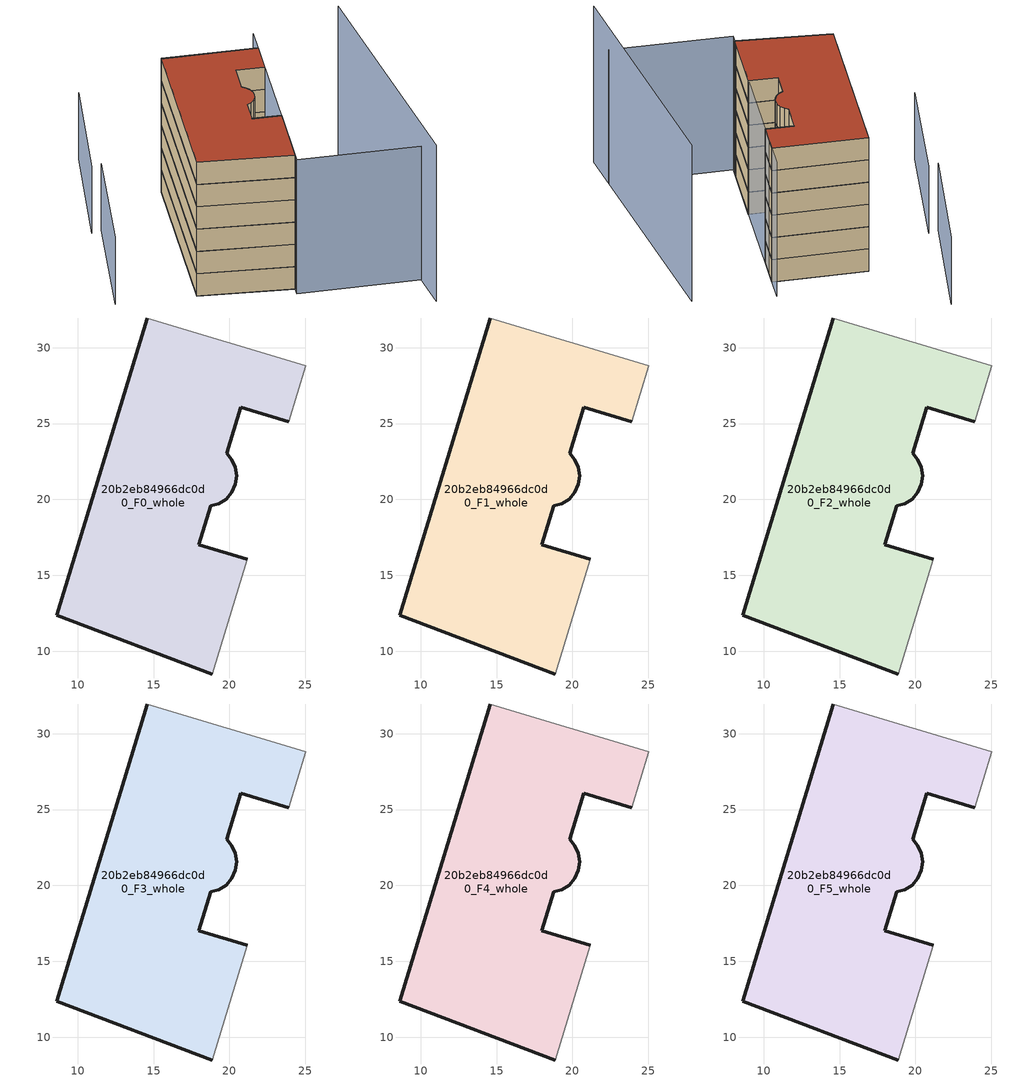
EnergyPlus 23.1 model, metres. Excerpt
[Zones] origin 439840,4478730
20b2eb84966dc0d0_F0_whole
 floor ground (EU_floor_Construction): 18.86,8.5 21.17,16.04 17.99,17.03 18.77,19.58 19.3,19.72 19.78,20.02 20.14,20.46 20.4,20.99 20.48,21.55 20.4,22.12 20.15,22.62 19.83,23.03 20.76,26.08 23.9,25.12 25.02,28.83 14.57,31.96 8.62,12.36 z0
 wall outside (EU_wall_Construction): 18.86,8.5 8.62,12.36 14.57,31.96 / 23.9,25.12 20.76,26.08 19.83,23.03 20.15,22.62 20.4,22.12 20.48,21.55 20.4,20.99 20.14,20.46 19.78,20.02 19.3,19.72 18.77,19.58 17.99,17.03 21.17,16.04 z0:3
 wall adiabatic (EU_wall_Construction): 14.57,31.96 25.02,28.83 23.9,25.12 / 21.17,16.04 18.86,8.5 z0:3
20b2eb84966dc0d0_F1_whole
 floor to 20b2eb84966dc0d0_F0_whole (EU_floor_Construction): 18.86,8.5 21.17,16.04 17.99,17.03 18.77,19.58 19.3,19.72 19.77,20.02 20.13,20.46 20.4,20.99 20.48,21.55 20.4,22.12 20.15,22.62 19.82,23.03 20.76,26.08 23.9,25.12 25.02,28.83 14.57,31.96 8.62,12.36 z3
 wall outside (EU_wall_Construction): 18.86,8.5 8.62,12.36 14.57,31.96 / 23.9,25.12 20.76,26.08 19.83,23.03 20.15,22.62 20.4,22.12 20.48,21.55 20.4,20.99 20.14,20.46 19.78,20.02 19.3,19.72 18.77,19.58 17.99,17.03 21.17,16.04 z3:6
 wall adiabatic (EU_wall_Construction): 14.57,31.96 25.02,28.83 23.9,25.12 / 21.17,16.04 18.86,8.5 z3:6
20b2eb84966dc0d0_F2_whole
 floor to 20b2eb84966dc0d0_F1_whole (EU_floor_Construction): 18.86,8.5 21.17,16.04 17.99,17.03 18.77,19.58 19.3,19.72 19.77,20.02 20.13,20.46 20.4,20.99 20.48,21.55 20.4,22.12 20.15,22.62 19.82,23.03 20.76,26.08 23.9,25.12 25.02,28.83 14.57,31.96 8.62,12.36 z6
 wall outside (EU_wall_Construction): 18.86,8.5 8.62,12.36 14.57,31.96 / 23.9,25.12 20.76,26.08 19.83,23.03 20.15,22.62 20.4,22.12 20.48,21.55 20.4,20.99 20.14,20.46 19.78,20.02 19.3,19.72 18.77,19.58 17.99,17.03 21.17,16.04 z6:9
 wall adiabatic (EU_wall_Construction): 14.57,31.96 25.02,28.83 23.9,25.12 / 21.17,16.04 18.86,8.5 z6:9
20b2eb84966dc0d0_F3_whole
 floor to 20b2eb84966dc0d0_F2_whole (EU_floor_Construction): 18.86,8.5 21.17,16.04 17.99,17.03 18.77,19.58 19.3,19.72 19.77,20.02 20.13,20.46 20.4,20.99 20.48,21.55 20.4,22.12 20.15,22.62 19.82,23.03 20.76,26.08 23.9,25.12 25.02,28.83 14.57,31.96 8.62,12.36 z9
 wall outside (EU_wall_Construction): 18.86,8.5 8.62,12.36 14.57,31.96 / 23.9,25.12 20.76,26.08 19.83,23.03 20.15,22.62 20.4,22.12 20.48,21.55 20.4,20.99 20.14,20.46 19.78,20.02 19.3,19.72 18.77,19.58 17.99,17.03 21.17,16.04 z9:12
 wall adiabatic (EU_wall_Construction): 14.57,31.96 25.02,28.83 23.9,25.12 / 21.17,16.04 18.86,8.5 z9:12
20b2eb84966dc0d0_F4_whole
 floor to 20b2eb84966dc0d0_F3_whole (EU_floor_Construction): 18.86,8.5 21.17,16.04 17.99,17.03 18.77,19.58 19.3,19.72 19.77,20.02 20.13,20.46 20.4,20.99 20.48,21.55 20.4,22.12 20.15,22.62 19.82,23.03 20.76,26.08 23.9,25.12 25.02,28.83 14.57,31.96 8.62,12.36 z12
 wall outside (EU_wall_Construction): 18.86,8.5 8.62,12.36 14.57,31.96 / 23.9,25.12 20.76,26.08 19.83,23.03 20.15,22.62 20.4,22.12 20.48,21.55 20.4,20.99 20.14,20.46 19.78,20.02 19.3,19.72 18.77,19.58 17.99,17.03 21.17,16.04 z12:15
 wall adiabatic (EU_wall_Construction): 14.57,31.96 25.02,28.83 23.9,25.12 / 21.17,16.04 18.86,8.5 z12:15
20b2eb84966dc0d0_F5_whole
 floor to 20b2eb84966dc0d0_F4_whole (EU_floor_Construction): 18.86,8.5 21.17,16.04 17.99,17.03 18.77,19.58 19.3,19.72 19.77,20.02 20.13,20.46 20.4,20.99 20.48,21.55 20.4,22.12 20.15,22.62 19.82,23.03 20.76,26.08 23.9,25.12 25.02,28.83 14.57,31.96 8.62,12.36 z15
 wall outside (EU_wall_Construction): 18.86,8.5 8.62,12.36 14.57,31.96 / 23.9,25.12 20.76,26.08 19.83,23.03 20.15,22.62 20.4,22.12 20.48,21.55 20.4,20.99 20.14,20.46 19.78,20.02 19.3,19.72 18.77,19.58 17.99,17.03 21.17,16.04 z15:18
 wall adiabatic (EU_wall_Construction): 14.57,31.96 25.02,28.83 23.9,25.12 / 21.17,16.04 18.86,8.5 z15:18
 roof outside (EU_roof_Construction): 25.02,28.83 23.9,25.12 20.76,26.08 19.83,23.03 20.15,22.62 20.4,22.12 20.48,21.55 20.4,20.99 20.14,20.46 19.78,20.02 19.3,19.72 18.77,19.58 17.99,17.03 21.17,16.04 18.86,8.5 8.62,12.36 14.57,31.96 z18
shading: 31.52,-0.93 34.59,27.97 z0:21; 32,3.55 18.59,7.61 / 18.59,7.61 25.81,31.43 z0:18; 5.23,28.54 -0.03,15.21 / 9.47,41.83 4.05,28.52 z0:9
[Building]
EU S2 Campaign: North Axis=0; Terrain=City; Solar Distribution=FullExterior
[Site:Location]
Madrid: Latitude=40.5; Longitude=-3.5; Time Zone=1; Elevation=609
[SizingPeriod:WeatherFileDays]
AnnualSizingPeriod: Begin Month=1; Begin Day of Month=1; End Month=12; End Day of Month=31; Day of Week for Start Day=Monday; Use Weather File Daylight Saving Period=No; Use Weather File Rain and Snow Indicators=No
[MATERIAL]
EU_InternalMass_Material: Roughness=MediumRough; Thickness=0.1; Conductivity=1; Density=1800; Specific Heat=900; Thermal Absorptance=0.9; Solar Absorptance=0.7; Visible Absorptance=0.7
[MATERIAL:NOMASS] Roughness=MediumRough; Thermal Absorptance=0.9; Solar Absorptance=0.7; Visible Absorptance=0.7
Name | Thermal Resistance
EU_wall_NoMass | 0.459673
EU_roof_NoMass | 0.495815
EU_floor_NoMass | 0.788942
[CONSTRUCTION]
EU_wall_Construction: EU_wall_NoMass
EU_roof_Construction: EU_roof_NoMass
EU_floor_Construction: EU_floor_NoMass
EU_InternalMass_Construction: EU_InternalMass_Material
[ZONE] Type=1; Multiplier=1; Ceiling Height=autocalculate; Floor Area=autocalculate; Part of Total Floor Area=Yes
Name | Volume
20b2eb84966dc0d0_F0_whole | 598.305
20b2eb84966dc0d0_F1_whole; 20b2eb84966dc0d0_F2_whole; 20b2eb84966dc0d0_F3_whole; 20b2eb84966dc0d0_F4_whole; 20b2eb84966dc0d0_F5_whole | 598.306
[INTERNALMASS] Construction=EU_InternalMass_Construction; Surface Area=199.435
Name | Zone or ZoneList
20b2eb84966dc0d0_F0_whole_EU_InternalMass | 20b2eb84966dc0d0_F0_whole
20b2eb84966dc0d0_F1_whole_EU_InternalMass | 20b2eb84966dc0d0_F1_whole
20b2eb84966dc0d0_F2_whole_EU_InternalMass | 20b2eb84966dc0d0_F2_whole
20b2eb84966dc0d0_F3_whole_EU_InternalMass | 20b2eb84966dc0d0_F3_whole
20b2eb84966dc0d0_F4_whole_EU_InternalMass | 20b2eb84966dc0d0_F4_whole
20b2eb84966dc0d0_F5_whole_EU_InternalMass | 20b2eb84966dc0d0_F5_whole
[OTHEREQUIPMENT] Fuel Type=Electricity; Design Level Calculation Method=Watts/Area; Power per Zone Floor Area=1; Fraction Latent=0; Fraction Radiant=0; Fraction Lost=0; Carbon Dioxide Generation Rate=0; EndUse Subcategory=EU_Step8_InternalGains
Name | Zone or ZoneList or Space or SpaceList | Schedule
EU_Step8_InternalGain_20b2eb84966dc0d0_F0_whole_f000 | 20b2eb84966dc0d0_F0_whole | EU_Step8_GainSchedule_20b2eb84966dc0d0_F0_whole_f000
EU_Step8_InternalGain_20b2eb84966dc0d0_F1_whole_f000 | 20b2eb84966dc0d0_F1_whole | EU_Step8_GainSchedule_20b2eb84966dc0d0_F1_whole_f000
EU_Step8_InternalGain_20b2eb84966dc0d0_F2_whole_f000 | 20b2eb84966dc0d0_F2_whole | EU_Step8_GainSchedule_20b2eb84966dc0d0_F2_whole_f000
EU_Step8_InternalGain_20b2eb84966dc0d0_F3_whole_f000 | 20b2eb84966dc0d0_F3_whole | EU_Step8_GainSchedule_20b2eb84966dc0d0_F3_whole_f000
EU_Step8_InternalGain_20b2eb84966dc0d0_F4_whole_f000 | 20b2eb84966dc0d0_F4_whole | EU_Step8_GainSchedule_20b2eb84966dc0d0_F4_whole_f000
EU_Step8_InternalGain_20b2eb84966dc0d0_F5_whole_f000 | 20b2eb84966dc0d0_F5_whole | EU_Step8_GainSchedule_20b2eb84966dc0d0_F5_whole_f000
[ZONEVENTILATION:DESIGNFLOWRATE] Schedule=EU_AlwaysOn; Design Flow Rate Calculation Method=AirChanges/Hour; Air Changes per Hour=0.719161; Ventilation Type=Natural; Fan Pressure Rise=0; Fan Total Efficiency=1; Constant Term Coefficient=1; Temperature Term Coefficient=0; Velocity Term Coefficient=0; Velocity Squared Term Coefficient=0; Minimum Indoor Temperature=-100; Maximum Indoor Temperature=100; Delta Temperature=-100; Minimum Outdoor Temperature=-100; Maximum Outdoor Temperature=100; Maximum Wind Speed=40
Name | Zone or ZoneList or Space or SpaceList
EU_ConstantAir_20b2eb84966dc0d0_F0_whole | 20b2eb84966dc0d0_F0_whole
EU_ConstantAir_20b2eb84966dc0d0_F1_whole | 20b2eb84966dc0d0_F1_whole
EU_ConstantAir_20b2eb84966dc0d0_F2_whole | 20b2eb84966dc0d0_F2_whole
EU_ConstantAir_20b2eb84966dc0d0_F3_whole | 20b2eb84966dc0d0_F3_whole
EU_ConstantAir_20b2eb84966dc0d0_F4_whole | 20b2eb84966dc0d0_F4_whole
EU_ConstantAir_20b2eb84966dc0d0_F5_whole | 20b2eb84966dc0d0_F5_whole
[HVACTEMPLATE:THERMOSTAT] Constant Heating Setpoint=20; Constant Cooling Setpoint=50
EU_HeatOnly_20b2eb84966dc0d0_F0_whole; EU_HeatOnly_20b2eb84966dc0d0_F1_whole; EU_HeatOnly_20b2eb84966dc0d0_F2_whole; EU_HeatOnly_20b2eb84966dc0d0_F3_whole; EU_HeatOnly_20b2eb84966dc0d0_F4_whole; EU_HeatOnly_20b2eb84966dc0d0_F5_whole
[HVACTEMPLATE:ZONE:IDEALLOADSAIRSYSTEM] System Availability Schedule=EU_AlwaysOn; Maximum Heating Supply Air Temperature=50; Minimum Cooling Supply Air Temperature=13; Maximum Heating Supply Air Humidity Ratio=0.0156; Minimum Cooling Supply Air Humidity Ratio=0.0077; Heating Limit=NoLimit; Cooling Limit=NoLimit; Heating Availability Schedule=EU_AlwaysOn; Cooling Availability Schedule=EU_CoolingOff; Dehumidification Control Type=ConstantSensibleHeatRatio; Cooling Sensible Heat Ratio=0.7; Dehumidification Setpoint=60; Humidification Control Type=None; Humidification Setpoint=30; Outdoor Air Method=None; Outdoor Air Flow Rate per Person=0.00944; Outdoor Air Flow Rate per Zone Floor Area=0; Outdoor Air Flow Rate per Zone=0; Demand Controlled Ventilation Type=None; Outdoor Air Economizer Type=NoEconomizer; Heat Recovery Type=None; Sensible Heat Recovery Effectiveness=0.7; Latent Heat Recovery Effectiveness=0.65
Name | Template Thermostat
20b2eb84966dc0d0_F0_whole | EU_HeatOnly_20b2eb84966dc0d0_F0_whole
20b2eb84966dc0d0_F1_whole | EU_HeatOnly_20b2eb84966dc0d0_F1_whole
20b2eb84966dc0d0_F2_whole | EU_HeatOnly_20b2eb84966dc0d0_F2_whole
20b2eb84966dc0d0_F3_whole | EU_HeatOnly_20b2eb84966dc0d0_F3_whole
20b2eb84966dc0d0_F4_whole | EU_HeatOnly_20b2eb84966dc0d0_F4_whole
20b2eb84966dc0d0_F5_whole | EU_HeatOnly_20b2eb84966dc0d0_F5_whole
[SIZING:ZONE] Zone Cooling Design Supply Air Temperature Input Method=SupplyAirTemperature; Zone Cooling Design Supply Air Temperature=13; Zone Heating Design Supply Air Temperature Input Method=SupplyAirTemperature; Zone Heating Design Supply Air Temperature=50; Zone Cooling Design Supply Air Humidity Ratio=0.008; Zone Heating Design Supply Air Humidity Ratio=0.008; Cooling Design Air Flow Method=DesignDay; Cooling Design Air Flow Rate=0; Cooling Minimum Air Flow per Zone Floor Area=0.000762; Cooling Minimum Air Flow=0; Cooling Minimum Air Flow Fraction=0.2; Heating Design Air Flow Method=DesignDay; Heating Design Air Flow Rate=0; Heating Maximum Air Flow per Zone Floor Area=0.002032; Heating Maximum Air Flow=0.141576; Heating Maximum Air Flow Fraction=0.3; Account for Dedicated Outdoor Air System=No; Dedicated Outdoor Air System Control Strategy=NeutralSupplyAir; Dedicated Outdoor Air Low Setpoint Temperature for Design=autosize; Dedicated Outdoor Air High Setpoint Temperature for Design=autosize; Zone Load Sizing Method=Sensible Load Only No Latent Load; Zone Latent Cooling Design Supply Air Humidity Ratio Input Method=HumidityRatioDifference; Zone Cooling Design Supply Air Humidity Ratio Difference=0.005; Zone Latent Heating Design Supply Air Humidity Ratio Input Method=HumidityRatioDifference; Zone Humidification Design Supply Air Humidity Ratio Difference=0.005
20b2eb84966dc0d0_F0_whole; 20b2eb84966dc0d0_F1_whole; 20b2eb84966dc0d0_F2_whole; 20b2eb84966dc0d0_F3_whole; 20b2eb84966dc0d0_F4_whole; 20b2eb84966dc0d0_F5_whole
[SCHEDULE:CONSTANT]
Name | Hourly Value
EU_AlwaysOn | 1
EU_CoolingOff | 0
[SCHEDULE:FILE] Column Number=1; Rows to Skip at Top=0; Number of Hours of Data=8760; Column Separator=Comma; Interpolate to Timestep=No; Minutes per Item=60; Adjust Schedule for Daylight Savings=Yes
Name | File
EU_Step8_GainSchedule_20b2eb84966dc0d0_F0_whole_f000 | ../../schedules/20b2eb84966dc0d0/20b2eb84966dc0d0_F0_whole_f000_gain.csv
EU_Step8_GainSchedule_20b2eb84966dc0d0_F1_whole_f000 | ../../schedules/20b2eb84966dc0d0/20b2eb84966dc0d0_F1_whole_f000_gain.csv
EU_Step8_GainSchedule_20b2eb84966dc0d0_F2_whole_f000 | ../../schedules/20b2eb84966dc0d0/20b2eb84966dc0d0_F2_whole_f000_gain.csv
EU_Step8_GainSchedule_20b2eb84966dc0d0_F3_whole_f000 | ../../schedules/20b2eb84966dc0d0/20b2eb84966dc0d0_F3_whole_f000_gain.csv
EU_Step8_GainSchedule_20b2eb84966dc0d0_F4_whole_f000 | ../../schedules/20b2eb84966dc0d0/20b2eb84966dc0d0_F4_whole_f000_gain.csv
EU_Step8_GainSchedule_20b2eb84966dc0d0_F5_whole_f000 | ../../schedules/20b2eb84966dc0d0/20b2eb84966dc0d0_F5_whole_f000_gain.csv
